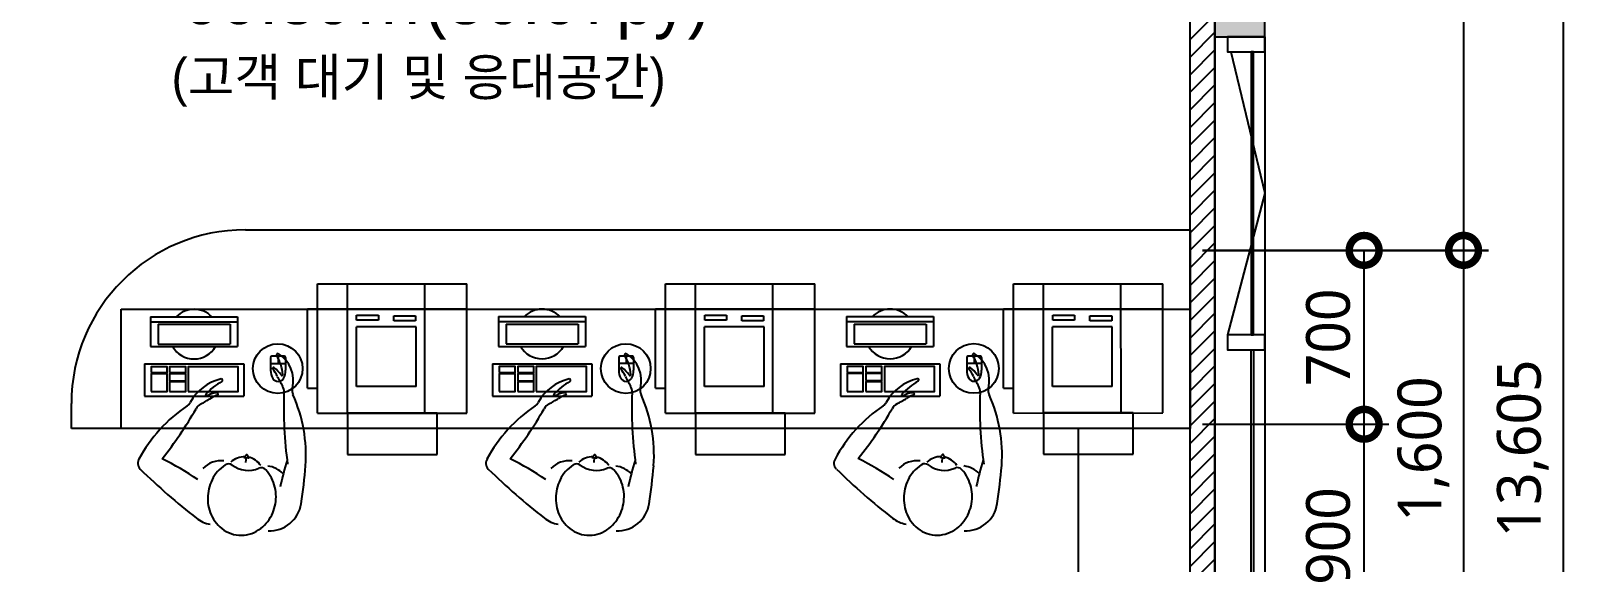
# Model space of a CAD drawing. Extents: x 11477420 to 23072185, y -28506554 to -14238804.
# Drawn here: x 11498712 to 11504974, y -14277058 to -14274916 of the extents above; entities that cross this region are included whole.
import ezdxf
from ezdxf.enums import TextEntityAlignment as Align

# ---------------------------------------------------------------- set-up
doc = ezdxf.new("R2010")
doc.units = 0
doc.header["$LTSCALE"] = 50
doc.header["$MEASUREMENT"] = 0
doc.linetypes.add('DH-HID2', pattern=[1.2, 0.8, -0.4])
doc.layers.get('0').update_dxf_attribs({"linetype": 'CONTINUOUS'})
doc.layers.get('DEFPOINTS').update_dxf_attribs({"linetype": 'CONTINUOUS'})
for name, color, linetype in [('07-DIM WAL', 5, 'CONTINUOUS'), ('1.천장.벽체선(내벽)', 3, 'CONTINUOUS'), ('2CONTINUOUS', 2, 'CONTINUOUS'), ('3 가구-붙박이', 6, 'CONTINUOUS'), ('3.기호.계단선', 30, 'CONTINUOUS'), ('8.패턴선', 8, 'CONTINUOUS'), ('BLOCK', 1, 'CONTINUOUS'), ('C-WIN', 4, 'CONTINUOUS'), ('FU-FURM', 251, 'DH-HID2')]:
    doc.layers.add(name, color=color, linetype=linetype)
doc.styles.add('DAWIN', font='NanumSquareR.ttf')
doc.styles.add('코레일둥고', font='Korail_Round_Gothic_Medium.ttf')
doc.dimstyles.new('80', dxfattribs={"dimscale": 80, "dimtxt": 2.2, "dimasz": 3, "dimexe": 1.25, "dimexo": 0.625, "dimtad": 1, "dimdec": 0, "dimzin": 0, "dimdsep": 46, "dimlunit": 6, "dimtxsty": 'DAWIN', "dimblk1": 'DOTSMALL', "dimblk2": 'DOTSMALL', "dimsah": 1, "dimcen": 0.001, "dimclrd": 1, "dimclre": 1, "dimclrt": 3, "dimadec": 0, "dimazin": 0, "dimtfac": 1, "dimtdec": 0, "dimtix": 1, "dimtmove": 2, "dimatfit": 3, "dimldrblk": 'DOTSMALL', "dimfxl": 0, "dimtolj": 1, "dimtzin": 0, "dimarcsym": 0})

# ---------------------------------------------------------------- blocks, each defined once
blk = doc.blocks.new('flooor')
at = {"layer": '8.패턴선', "ltscale": 30}
h = blk.add_hatch(color=256, dxfattribs=at)
h.dxf.hatch_style = 1
h.paths.add_polyline_path([(11507656.8, -14172891.8), (11491856.8, -14172891.8), (11491856.8, -14188496.8), (11492056.8, -14188496.8), (11492056.8, -14187881.8), (11492216.8, -14187881.8), (11492216.8, -14187096.8), (11492056.8, -14187096.8), (11492056.8, -14177741.8), (11494956.8, -14177741.8), (11494956.8, -14177541.8), (11492056.8, -14177541.8), (11492056.8, -14173091.8), (11494756.8, -14173091.8), (11494756.8, -14176541.8), (11494956.8, -14176541.8), (11494956.8, -14173091.8), (11500056.8, -14173091.8), (11500056.8, -14176141.8), (11500256.8, -14176141.8), (11500256.8, -14173091.8), (11503456.8, -14173091.8), (11503456.8, -14176141.8), (11503656.8, -14176141.8), (11503656.8, -14175391.8), (11504256.8, -14175391.8), (11504256.8, -14175302.3), (11504246.8, -14175302.3), (11504246.8, -14175262.3), (11504256.8, -14175191.8), (11503656.8, -14175191.8), (11503656.8, -14173091.8), (11505856.8, -14173091.8), (11505856.8, -14175191.8), (11505256.8, -14175191.8), (11505256.8, -14175262.3), (11505266.8, -14175262.3), (11505266.8, -14175316.8), (11505256.8, -14175316.8), (11505256.8, -14175391.8), (11506056.8, -14175391.8), (11506056.8, -14174691.8), (11509204.8, -14174691.8), (11509204.8, -14174491.8), (11506056.8, -14174491.8), (11506056.8, -14173091.8), (11507656.8, -14173091.8)])
h.paths.add_polyline_path([(11499856.8, -14177741.8), (11504356.8, -14177741.8), (11504356.8, -14177541.8), (11499106.8, -14177541.8), (11499106.8, -14177566.8), (11499106.8, -14177716.8), (11499106.8, -14177741.8), (11499106.8, -14177991.8), (11499856.8, -14177991.8)], flags=17)
h.paths.add_polyline_path([(11506056.8, -14177541.8), (11505856.8, -14177541.8), (11505356.8, -14177541.8), (11505356.8, -14177741.8), (11505356.8, -14177941.8), (11506056.8, -14177941.8)], flags=17)
h.paths.add_polyline_path([(11512534.8, -14172891.8), (11511656.8, -14172891.8), (11511656.8, -14173091.8), (11511656.8, -14173691.8), (11512334.8, -14173691.8), (11512334.8, -14174491.8), (11511854.8, -14174491.8), (11511854.8, -14174691.8), (11512334.8, -14174691.8), (11512334.8, -14174791.8), (11512534.8, -14174791.8)])
h.paths.add_polyline_path([(11512534.8, -14175641.8), (11512384.8, -14175641.8), (11512334.8, -14175641.8), (11512334.8, -14176391.8), (11512534.8, -14176391.8)])
h.paths.add_polyline_path([(11512534.8, -14176941.8), (11512384.8, -14176941.8), (11512334.8, -14176941.8), (11512334.8, -14177100.8), (11511772.8, -14177100.8), (11511772.8, -14177941.8), (11512334.8, -14177941.8), (11512334.8, -14178041.8), (11512534.8, -14178041.8)])
h.paths.add_polyline_path([(11512534.8, -14179271.8), (11512384.8, -14179271.8), (11512334.8, -14179271.8), (11512334.8, -14179836.8), (11512534.8, -14179836.8)])
h.paths.add_polyline_path([(11512256.8, -14184446.8), (11511656.8, -14184446.8), (11511656.8, -14185146.8), (11512256.8, -14185146.8)])
h.paths.add_polyline_path([(11507213.8, -14187066.8), (11506733.8, -14187066.8), (11506733.8, -14187846.8), (11507213.8, -14187846.8)], flags=17)
h.paths.add_polyline_path([(11499706.8, -14186781.8), (11499221.8, -14186781.8), (11499221.8, -14187556.8), (11499706.8, -14187556.8)], flags=17)
at = {"ltscale": 30}
blk.add_lwpolyline([(11512398.8, -14179896.8), (11512534.8, -14180466.8), (11512384.8, -14181036.8)], dxfattribs=at)
at = {"layer": '2CONTINUOUS', "ltscale": 30}
blk.add_lwpolyline([(11512534.8, -14179271.8), (11512334.8, -14179271.8), (11512334.8, -14179836.8), (11512534.8, -14179836.8)], close=True, dxfattribs=at)
at = {"layer": 'C-WIN', "ltscale": 30}
for p, q in [((11512334.8, -14185255.4), (11512334.8, -14179836.8)), ((11512534.8, -14179836.8), (11512534.8, -14185338.2))]:
    blk.add_line(p, q, dxfattribs=at)
for points in [[(11512534.8, -14179896.8), (11512534.8, -14179836.8), (11512384.8, -14179836.8), (11512384.8, -14179896.8)], [(11512479.8, -14181036.8), (11512489.8, -14181036.8), (11512489.8, -14179896.8), (11512479.8, -14179896.8)], [(11512534.8, -14181096.8), (11512534.8, -14181036.8), (11512384.8, -14181036.8), (11512384.8, -14181096.8)], [(11512479.8, -14181096.8), (11512489.8, -14181096.8), (11512489.8, -14182229.8), (11512479.8, -14182229.8)]]:
    blk.add_lwpolyline(points, close=True, dxfattribs=at)
blk = doc.blocks.new('flooor2')
at = {"layer": '1.천장.벽체선(내벽)', "ltscale": 30}
h = blk.add_hatch(dxfattribs=at)
h.set_pattern_fill('_USER', color=256, scale=50, angle=45, pattern_type=0)
h.set_pattern_definition([(45, (-6e-09, -23657), (-35.35533906, 35.35533906), [])])
h.paths.add_polyline_path([(11537774.1, -14274621.4), (11537874.1, -14274621.4), (11537874.1, -14277646.4), (11537774.1, -14277646.4)])
blk.add_lwpolyline([(11537774.1, -14274374.4), (11537874.1, -14274374.4), (11537874.1, -14277399.4), (11537774.1, -14277399.4)], close=True, dxfattribs=at)
at = {"layer": '3 가구-붙박이', "color": 8}
for p, q in [((11533974.1, -14275716.4), (11537774.1, -14275716.4)), ((11537774.1, -14275716.4), (11537774.1, -14276516.4)), ((11533474.1, -14276036.4), (11537774.1, -14276036.4)), ((11533474.1, -14276516.4), (11533474.1, -14276036.4)), ((11533274.1, -14276516.4), (11533274.1, -14276416.4)), ((11537774.1, -14276516.4), (11533274.1, -14276516.4)), ((11537774.1, -14276516.4), (11537324.1, -14276516.4)), ((11537324.1, -14276516.4), (11537324.1, -14277319.4)), ((11537774.1, -14277319.4), (11537774.1, -14276516.4))]:
    blk.add_line(p, q, dxfattribs=at)
blk.add_arc((11533974.1, -14276416.4), 700, 90, 180, dxfattribs=at)
at = {"layer": 'BLOCK', "color": 8}
for p, q in [((11533834.6, -14276378.4), (11533833.9, -14276378.7)), ((11533835.4, -14276378), (11533834.6, -14276378.4)), ((11533836.2, -14276377.6), (11533835.4, -14276378)), ((11533837, -14276377.3), (11533836.2, -14276377.6)), ((11533837.7, -14276377), (11533837, -14276377.3)), ((11533838.3, -14276376.7), (11533837.7, -14276377)), ((11533838.9, -14276376.4), (11533838.3, -14276376.7)), ((11533839.5, -14276376.2), (11533838.9, -14276376.4)), ((11533840.1, -14276376), (11533839.5, -14276376.2)), ((11533840.7, -14276375.8), (11533840.1, -14276376)), ((11533841.2, -14276375.6), (11533840.7, -14276375.8)), ((11533841.8, -14276375.4), (11533841.2, -14276375.6)), ((11533842.3, -14276375.2), (11533841.8, -14276375.4)), ((11533842.9, -14276375.1), (11533842.3, -14276375.2)), ((11533843.4, -14276374.9), (11533842.9, -14276375.1)), ((11533844, -14276374.7), (11533843.4, -14276374.9)), ((11533844.6, -14276374.6), (11533844, -14276374.7)), ((11533845.2, -14276374.4), (11533844.6, -14276374.6)), ((11533845.8, -14276374.3), (11533845.2, -14276374.4)), ((11533846.5, -14276374.1), (11533845.8, -14276374.3)), ((11533847.1, -14276374), (11533846.5, -14276374.1)), ((11533847.9, -14276373.8), (11533847.1, -14276374)), ((11533848.7, -14276373.7), (11533847.9, -14276373.8)), ((11533849.6, -14276373.5), (11533848.7, -14276373.7)), ((11533850.5, -14276373.4), (11533849.6, -14276373.5)), ((11533851.5, -14276373.2), (11533850.5, -14276373.4)), ((11533852.7, -14276373.1), (11533851.5, -14276373.2)), ((11533854, -14276373), (11533852.7, -14276373.1)), ((11533855.4, -14276373), (11533854, -14276373)), ((11533856.9, -14276373), (11533855.4, -14276373)), ((11533858.6, -14276373.2), (11533856.9, -14276373)), ((11533860.4, -14276373.5), (11533858.6, -14276373.2)), ((11533862, -14276374.1), (11533860.4, -14276373.5)), ((11533863.5, -14276374.9), (11533862, -14276374.1)), ((11533864.5, -14276376.1), (11533863.5, -14276374.9)), ((11533863.9, -14276380.8), (11533864.1, -14276380.5)), ((11533864.1, -14276380.5), (11533864.8, -14276379)), ((11533865, -14276377.5), (11533864.5, -14276376.1)), ((11533864.8, -14276379), (11533865, -14276377.5)), ((11535234.6, -14276378.4), (11535233.9, -14276378.7)), ((11535235.4, -14276378), (11535234.6, -14276378.4)), ((11535236.2, -14276377.6), (11535235.4, -14276378)), ((11535237, -14276377.3), (11535236.2, -14276377.6)), ((11535237.7, -14276377), (11535237, -14276377.3)), ((11535238.3, -14276376.7), (11535237.7, -14276377)), ((11535238.9, -14276376.4), (11535238.3, -14276376.7)), ((11535239.5, -14276376.2), (11535238.9, -14276376.4)), ((11535240.1, -14276376), (11535239.5, -14276376.2)), ((11535240.7, -14276375.8), (11535240.1, -14276376)), ((11535241.2, -14276375.6), (11535240.7, -14276375.8)), ((11535241.8, -14276375.4), (11535241.2, -14276375.6)), ((11535242.3, -14276375.2), (11535241.8, -14276375.4)), ((11535242.9, -14276375.1), (11535242.3, -14276375.2)), ((11535243.4, -14276374.9), (11535242.9, -14276375.1)), ((11535244, -14276374.7), (11535243.4, -14276374.9)), ((11535244.6, -14276374.6), (11535244, -14276374.7)), ((11535245.2, -14276374.4), (11535244.6, -14276374.6)), ((11535245.8, -14276374.3), (11535245.2, -14276374.4)), ((11535246.5, -14276374.1), (11535245.8, -14276374.3)), ((11535247.1, -14276374), (11535246.5, -14276374.1)), ((11535247.9, -14276373.8), (11535247.1, -14276374)), ((11535248.7, -14276373.7), (11535247.9, -14276373.8)), ((11535249.6, -14276373.5), (11535248.7, -14276373.7)), ((11535250.5, -14276373.4), (11535249.6, -14276373.5)), ((11535251.5, -14276373.2), (11535250.5, -14276373.4)), ((11535252.7, -14276373.1), (11535251.5, -14276373.2)), ((11535254, -14276373), (11535252.7, -14276373.1)), ((11535255.4, -14276373), (11535254, -14276373)), ((11535256.9, -14276373), (11535255.4, -14276373)), ((11535258.6, -14276373.2), (11535256.9, -14276373)), ((11535260.4, -14276373.5), (11535258.6, -14276373.2)), ((11535262, -14276374.1), (11535260.4, -14276373.5)), ((11535263.5, -14276374.9), (11535262, -14276374.1)), ((11535264.5, -14276376.1), (11535263.5, -14276374.9)), ((11535263.9, -14276380.8), (11535264.1, -14276380.5)), ((11535264.1, -14276380.5), (11535264.8, -14276379)), ((11535265, -14276377.5), (11535264.5, -14276376.1)), ((11535264.8, -14276379), (11535265, -14276377.5)), ((11536634.6, -14276378.1), (11536633.9, -14276378.4)), ((11536635.4, -14276377.6), (11536634.6, -14276378.1)), ((11536636.2, -14276377.3), (11536635.4, -14276377.6)), ((11536637, -14276376.9), (11536636.2, -14276377.3)), ((11536637.7, -14276376.6), (11536637, -14276376.9)), ((11536638.3, -14276376.3), (11536637.7, -14276376.6)), ((11536638.9, -14276376.1), (11536638.3, -14276376.3)), ((11536639.5, -14276375.9), (11536638.9, -14276376.1)), ((11536640.1, -14276375.7), (11536639.5, -14276375.9)), ((11536640.7, -14276375.5), (11536640.1, -14276375.7)), ((11536641.2, -14276375.3), (11536640.7, -14276375.5)), ((11536641.8, -14276375.1), (11536641.2, -14276375.3)), ((11536642.3, -14276374.9), (11536641.8, -14276375.1)), ((11536642.9, -14276374.7), (11536642.3, -14276374.9)), ((11536643.4, -14276374.6), (11536642.9, -14276374.7)), ((11536644, -14276374.4), (11536643.4, -14276374.6)), ((11536644.6, -14276374.2), (11536644, -14276374.4)), ((11536645.2, -14276374.1), (11536644.6, -14276374.2)), ((11536645.8, -14276373.9), (11536645.2, -14276374.1)), ((11536646.5, -14276373.8), (11536645.8, -14276373.9)), ((11536647.1, -14276373.6), (11536646.5, -14276373.8)), ((11536647.9, -14276373.5), (11536647.1, -14276373.6)), ((11536648.7, -14276373.3), (11536647.9, -14276373.5)), ((11536649.6, -14276373.2), (11536648.7, -14276373.3)), ((11536650.5, -14276373), (11536649.6, -14276373.2)), ((11536651.5, -14276372.9), (11536650.5, -14276373)), ((11536652.7, -14276372.8), (11536651.5, -14276372.9)), ((11536654, -14276372.7), (11536652.7, -14276372.8)), ((11536655.4, -14276372.7), (11536654, -14276372.7)), ((11536656.9, -14276372.7), (11536655.4, -14276372.7)), ((11536658.6, -14276372.9), (11536656.9, -14276372.7)), ((11536660.4, -14276373.2), (11536658.6, -14276372.9)), ((11536662, -14276373.7), (11536660.4, -14276373.2)), ((11536663.5, -14276374.6), (11536662, -14276373.7)), ((11536664.5, -14276375.7), (11536663.5, -14276374.6)), ((11536663.9, -14276380.4), (11536664.1, -14276380.2)), ((11536664.1, -14276380.2), (11536664.8, -14276378.7)), ((11536665, -14276377.1), (11536664.5, -14276375.7)), ((11536664.8, -14276378.7), (11536665, -14276377.1)), ((11533970.1, -14276636.6), (11533970, -14276636.8)), ((11533970.3, -14276635.6), (11533970.1, -14276636.6)), ((11533970.6, -14276634.6), (11533970.3, -14276635.6)), ((11533970.9, -14276633.5), (11533970.6, -14276634.6)), ((11533971.3, -14276632.2), (11533970.9, -14276633.5)), ((11533971.8, -14276630.9), (11533971.3, -14276632.2)), ((11533972.5, -14276629.4), (11533971.8, -14276630.9)), ((11533973.2, -14276627.7), (11533972.5, -14276629.4)), ((11533974.2, -14276626.1), (11533973.2, -14276627.7)), ((11533975.4, -14276624.4), (11533974.2, -14276626.1)), ((11533976.8, -14276623), (11533975.4, -14276624.4)), ((11533976.3, -14276653.5), (11533978.7, -14276632.5)), ((11533978.3, -14276622.1), (11533976.8, -14276623)), ((11533980, -14276621.9), (11533978.3, -14276622.1)), ((11533981.5, -14276622.5), (11533980, -14276621.9)), ((11533982.8, -14276623.8), (11533981.5, -14276622.5)), ((11533983.8, -14276625.4), (11533982.8, -14276623.8)), ((11533984.6, -14276627.3), (11533983.8, -14276625.4)), ((11533985.1, -14276629.1), (11533984.6, -14276627.3)), ((11533985.5, -14276630.9), (11533985.1, -14276629.1)), ((11533985.8, -14276632.5), (11533985.5, -14276630.9)), ((11533986, -14276633.9), (11533985.8, -14276632.5)), ((11533986.1, -14276635.3), (11533986, -14276633.9)), ((11533986.1, -14276636.4), (11533986.1, -14276635.3)), ((11533986.2, -14276637.5), (11533986.1, -14276636.4)), ((11533986.2, -14276638.5), (11533986.2, -14276637.5)), ((11533986.2, -14276638.7), (11533986.2, -14276638.5)), ((11535370.1, -14276636.6), (11535370, -14276636.8)), ((11535370.3, -14276635.6), (11535370.1, -14276636.6)), ((11535370.6, -14276634.6), (11535370.3, -14276635.6)), ((11535370.9, -14276633.5), (11535370.6, -14276634.6)), ((11535371.3, -14276632.2), (11535370.9, -14276633.5)), ((11535371.8, -14276630.9), (11535371.3, -14276632.2)), ((11535372.5, -14276629.4), (11535371.8, -14276630.9)), ((11535373.2, -14276627.7), (11535372.5, -14276629.4)), ((11535374.2, -14276626.1), (11535373.2, -14276627.7)), ((11535375.4, -14276624.4), (11535374.2, -14276626.1)), ((11535376.8, -14276623), (11535375.4, -14276624.4)), ((11535376.3, -14276653.5), (11535378.7, -14276632.5)), ((11535378.3, -14276622.1), (11535376.8, -14276623)), ((11535380, -14276621.9), (11535378.3, -14276622.1)), ((11535381.5, -14276622.5), (11535380, -14276621.9)), ((11535382.8, -14276623.8), (11535381.5, -14276622.5)), ((11535383.8, -14276625.4), (11535382.8, -14276623.8)), ((11535384.6, -14276627.3), (11535383.8, -14276625.4)), ((11535385.1, -14276629.1), (11535384.6, -14276627.3)), ((11535385.5, -14276630.9), (11535385.1, -14276629.1)), ((11535385.8, -14276632.5), (11535385.5, -14276630.9)), ((11535386, -14276633.9), (11535385.8, -14276632.5)), ((11535386.1, -14276635.3), (11535386, -14276633.9)), ((11535386.1, -14276636.4), (11535386.1, -14276635.3)), ((11535386.2, -14276637.5), (11535386.1, -14276636.4)), ((11535386.2, -14276638.5), (11535386.2, -14276637.5)), ((11535386.2, -14276638.7), (11535386.2, -14276638.5)), ((11536770.1, -14276636.2), (11536770, -14276636.5)), ((11536770.3, -14276635.3), (11536770.1, -14276636.2)), ((11536770.6, -14276634.3), (11536770.3, -14276635.3)), ((11536770.9, -14276633.1), (11536770.6, -14276634.3)), ((11536771.3, -14276631.9), (11536770.9, -14276633.1)), ((11536771.8, -14276630.5), (11536771.3, -14276631.9)), ((11536772.5, -14276629), (11536771.8, -14276630.5)), ((11536773.2, -14276627.4), (11536772.5, -14276629)), ((11536774.2, -14276625.7), (11536773.2, -14276627.4)), ((11536775.4, -14276624.1), (11536774.2, -14276625.7)), ((11536776.8, -14276622.7), (11536775.4, -14276624.1)), ((11536776.3, -14276653.2), (11536778.7, -14276632.1)), ((11536778.3, -14276621.8), (11536776.8, -14276622.7)), ((11536780, -14276621.6), (11536778.3, -14276621.8)), ((11536781.5, -14276622.2), (11536780, -14276621.6)), ((11536782.8, -14276623.4), (11536781.5, -14276622.2)), ((11536783.8, -14276625.1), (11536782.8, -14276623.4)), ((11536784.6, -14276626.9), (11536783.8, -14276625.1)), ((11536785.1, -14276628.8), (11536784.6, -14276626.9)), ((11536785.5, -14276630.5), (11536785.1, -14276628.8)), ((11536785.8, -14276632.2), (11536785.5, -14276630.5)), ((11536786, -14276633.6), (11536785.8, -14276632.2)), ((11536786.1, -14276634.9), (11536786, -14276633.6)), ((11536786.1, -14276636.1), (11536786.1, -14276634.9)), ((11536786.2, -14276637.2), (11536786.1, -14276636.1)), ((11536786.2, -14276638.1), (11536786.2, -14276637.2)), ((11536786.2, -14276638.4), (11536786.2, -14276638.1)), ((11533849.7, -14276706.1), (11533844.5, -14276714.5)), ((11533855.4, -14276698), (11533849.7, -14276706.1)), ((11533861.7, -14276690.3), (11533855.4, -14276698)), ((11533868.6, -14276682.9), (11533861.7, -14276690.3)), ((11533875.9, -14276675.9), (11533868.6, -14276682.9)), ((11533883.9, -14276669.5), (11533875.9, -14276675.9)), ((11533892.3, -14276663.5), (11533883.9, -14276669.5)), ((11533893.7, -14276662.6), (11533892.3, -14276663.5)), ((11534055.7, -14276682.7), (11534054.5, -14276681.5)), ((11534062.5, -14276690.4), (11534055.7, -14276682.7)), ((11534068.7, -14276698.5), (11534062.5, -14276690.4)), ((11534074.2, -14276707), (11534068.7, -14276698.5)), ((11534079.2, -14276715.8), (11534074.2, -14276707)), ((11535249.7, -14276706.1), (11535244.5, -14276714.5)), ((11535255.4, -14276698), (11535249.7, -14276706.1)), ((11535261.7, -14276690.3), (11535255.4, -14276698)), ((11535268.6, -14276682.9), (11535261.7, -14276690.3)), ((11535275.9, -14276675.9), (11535268.6, -14276682.9)), ((11535283.9, -14276669.5), (11535275.9, -14276675.9)), ((11535292.3, -14276663.5), (11535283.9, -14276669.5)), ((11535293.7, -14276662.6), (11535292.3, -14276663.5)), ((11535455.7, -14276682.7), (11535454.5, -14276681.5)), ((11535462.5, -14276690.4), (11535455.7, -14276682.7)), ((11535468.7, -14276698.5), (11535462.5, -14276690.4)), ((11535474.2, -14276707), (11535468.7, -14276698.5)), ((11535479.2, -14276715.8), (11535474.2, -14276707)), ((11536644.5, -14276714.2), (11536639.9, -14276722.8)), ((11536649.7, -14276705.8), (11536644.5, -14276714.2)), ((11536655.4, -14276697.7), (11536649.7, -14276705.8)), ((11536661.7, -14276689.9), (11536655.4, -14276697.7)), ((11536668.6, -14276682.6), (11536661.7, -14276689.9)), ((11536675.9, -14276675.6), (11536668.6, -14276682.6)), ((11536683.9, -14276669.1), (11536675.9, -14276675.6)), ((11536692.3, -14276663.2), (11536683.9, -14276669.1)), ((11536693.7, -14276662.3), (11536692.3, -14276663.2)), ((11536855.7, -14276682.4), (11536854.5, -14276681.1)), ((11536862.5, -14276690.1), (11536855.7, -14276682.4)), ((11536868.7, -14276698.2), (11536862.5, -14276690.1)), ((11536874.2, -14276706.7), (11536868.7, -14276698.2)), ((11536879.2, -14276715.4), (11536874.2, -14276706.7)), ((11533824.9, -14276768.8), (11533823.5, -14276778.3)), ((11533826.8, -14276759.4), (11533824.9, -14276768.8)), ((11533829.3, -14276750.1), (11533826.8, -14276759.4)), ((11533832.3, -14276741), (11533829.3, -14276750.1)), ((11533835.8, -14276732), (11533832.3, -14276741)), ((11533839.9, -14276723.1), (11533835.8, -14276732)), ((11533844.5, -14276714.5), (11533839.9, -14276723.1)), ((11534083.5, -14276724.8), (11534079.2, -14276715.8)), ((11534087.2, -14276734), (11534083.5, -14276724.8)), ((11534090.3, -14276743.3), (11534087.2, -14276734)), ((11534092.8, -14276752.8), (11534090.3, -14276743.3)), ((11534094.7, -14276762.3), (11534092.8, -14276752.8)), ((11534096.1, -14276771.9), (11534094.7, -14276762.3)), ((11534096.9, -14276781.5), (11534096.1, -14276771.9)), ((11535224.9, -14276768.8), (11535223.5, -14276778.3)), ((11535226.8, -14276759.4), (11535224.9, -14276768.8)), ((11535229.3, -14276750.1), (11535226.8, -14276759.4)), ((11535232.3, -14276741), (11535229.3, -14276750.1)), ((11535235.8, -14276732), (11535232.3, -14276741)), ((11535239.9, -14276723.1), (11535235.8, -14276732)), ((11535244.5, -14276714.5), (11535239.9, -14276723.1)), ((11535483.5, -14276724.8), (11535479.2, -14276715.8)), ((11535487.2, -14276734), (11535483.5, -14276724.8)), ((11535490.3, -14276743.3), (11535487.2, -14276734)), ((11535492.8, -14276752.8), (11535490.3, -14276743.3)), ((11535494.7, -14276762.3), (11535492.8, -14276752.8)), ((11535496.1, -14276771.9), (11535494.7, -14276762.3)), ((11535496.9, -14276781.5), (11535496.1, -14276771.9)), ((11536624.9, -14276768.5), (11536623.5, -14276777.9)), ((11536626.8, -14276759.1), (11536624.9, -14276768.5)), ((11536629.3, -14276749.8), (11536626.8, -14276759.1)), ((11536632.3, -14276740.6), (11536629.3, -14276749.8)), ((11536635.8, -14276731.6), (11536632.3, -14276740.6)), ((11536639.9, -14276722.8), (11536635.8, -14276731.6)), ((11536883.5, -14276724.4), (11536879.2, -14276715.4)), ((11536887.2, -14276733.6), (11536883.5, -14276724.4)), ((11536890.3, -14276743), (11536887.2, -14276733.6)), ((11536892.8, -14276752.4), (11536890.3, -14276743)), ((11536894.7, -14276762), (11536892.8, -14276752.4)), ((11536896.1, -14276771.5), (11536894.7, -14276762)), ((11536896.9, -14276781.2), (11536896.1, -14276771.5)), ((11533822.7, -14276787.8), (11533822.4, -14276797.4)), ((11533822.4, -14276797.4), (11533822.6, -14276807)), ((11533822.6, -14276807), (11533823.4, -14276816.6)), ((11533823.5, -14276778.3), (11533822.7, -14276787.8)), ((11533823.4, -14276816.6), (11533824.8, -14276826.2)), ((11533824.8, -14276826.2), (11533826.7, -14276835.7)), ((11533826.7, -14276835.7), (11533829.2, -14276845.2)), ((11534087.2, -14276847.5), (11534090.2, -14276838.4)), ((11534090.2, -14276838.4), (11534092.7, -14276829.1)), ((11534092.7, -14276829.1), (11534094.6, -14276819.7)), ((11534094.6, -14276819.7), (11534096, -14276810.2)), ((11534096, -14276810.2), (11534096.8, -14276800.7)), ((11534096.8, -14276800.7), (11534097.1, -14276791.1)), ((11534097.1, -14276791.1), (11534096.9, -14276781.5)), ((11535222.7, -14276787.8), (11535222.4, -14276797.4)), ((11535222.4, -14276797.4), (11535222.6, -14276807)), ((11535222.6, -14276807), (11535223.4, -14276816.6)), ((11535223.5, -14276778.3), (11535222.7, -14276787.8)), ((11535223.4, -14276816.6), (11535224.8, -14276826.2)), ((11535224.8, -14276826.2), (11535226.7, -14276835.7)), ((11535226.7, -14276835.7), (11535229.2, -14276845.2)), ((11535487.2, -14276847.5), (11535490.2, -14276838.4)), ((11535490.2, -14276838.4), (11535492.7, -14276829.1)), ((11535492.7, -14276829.1), (11535494.6, -14276819.7)), ((11535494.6, -14276819.7), (11535496, -14276810.2)), ((11535496, -14276810.2), (11535496.8, -14276800.7)), ((11535496.8, -14276800.7), (11535497.1, -14276791.1)), ((11535497.1, -14276791.1), (11535496.9, -14276781.5)), ((11536622.7, -14276787.5), (11536622.4, -14276797.1)), ((11536622.4, -14276797.1), (11536622.6, -14276806.7)), ((11536622.6, -14276806.7), (11536623.4, -14276816.3)), ((11536623.5, -14276777.9), (11536622.7, -14276787.5)), ((11536623.4, -14276816.3), (11536624.8, -14276825.9)), ((11536624.8, -14276825.9), (11536626.7, -14276835.4)), ((11536626.7, -14276835.4), (11536629.2, -14276844.8)), ((11536887.2, -14276847.2), (11536890.2, -14276838)), ((11536890.2, -14276838), (11536892.7, -14276828.7)), ((11536892.7, -14276828.7), (11536894.6, -14276819.4)), ((11536894.6, -14276819.4), (11536896, -14276809.9)), ((11536896, -14276809.9), (11536896.8, -14276800.3)), ((11536896.8, -14276800.3), (11536897.1, -14276790.8)), ((11536897.1, -14276790.8), (11536896.9, -14276781.2)), ((11533829.2, -14276845.2), (11533832.3, -14276854.5)), ((11533832.3, -14276854.5), (11533836, -14276863.7)), ((11533836, -14276863.7), (11533840.4, -14276872.7)), ((11533840.4, -14276872.7), (11533845.3, -14276881.5)), ((11533845.3, -14276881.5), (11533850.9, -14276890)), ((11533850.9, -14276890), (11533857.1, -14276898.1)), ((11533857.1, -14276898.1), (11533863.9, -14276905.8)), ((11534050.9, -14276905.6), (11534057.8, -14276898.2)), ((11534057.8, -14276898.2), (11534064.1, -14276890.5)), ((11534064.1, -14276890.5), (11534069.8, -14276882.4)), ((11534069.8, -14276882.4), (11534075, -14276874)), ((11534075, -14276874), (11534079.6, -14276865.4)), ((11534079.6, -14276865.4), (11534083.7, -14276856.5)), ((11534083.7, -14276856.5), (11534087.2, -14276847.5)), ((11535229.2, -14276845.2), (11535232.3, -14276854.5)), ((11535232.3, -14276854.5), (11535236, -14276863.7)), ((11535236, -14276863.7), (11535240.4, -14276872.7)), ((11535240.4, -14276872.7), (11535245.3, -14276881.5)), ((11535245.3, -14276881.5), (11535250.9, -14276890)), ((11535250.9, -14276890), (11535257.1, -14276898.1)), ((11535257.1, -14276898.1), (11535263.9, -14276905.8)), ((11535450.9, -14276905.6), (11535457.8, -14276898.2)), ((11535457.8, -14276898.2), (11535464.1, -14276890.5)), ((11535464.1, -14276890.5), (11535469.8, -14276882.4)), ((11535469.8, -14276882.4), (11535475, -14276874)), ((11535475, -14276874), (11535479.6, -14276865.4)), ((11535479.6, -14276865.4), (11535483.7, -14276856.5)), ((11535483.7, -14276856.5), (11535487.2, -14276847.5)), ((11536629.2, -14276844.8), (11536632.3, -14276854.2)), ((11536632.3, -14276854.2), (11536636, -14276863.4)), ((11536636, -14276863.4), (11536640.3, -14276872.4)), ((11536640.3, -14276872.4), (11536645.3, -14276881.2)), ((11536645.3, -14276881.2), (11536650.9, -14276889.6)), ((11536650.9, -14276889.6), (11536657.1, -14276897.7)), ((11536657.1, -14276897.7), (11536663.9, -14276905.5)), ((11536850.9, -14276905.3), (11536857.8, -14276897.9)), ((11536857.8, -14276897.9), (11536864.1, -14276890.1)), ((11536864.1, -14276890.1), (11536869.8, -14276882)), ((11536869.8, -14276882), (11536875, -14276873.7)), ((11536875, -14276873.7), (11536879.6, -14276865)), ((11536879.6, -14276865), (11536883.7, -14276856.2)), ((11536883.7, -14276856.2), (11536887.2, -14276847.2)), ((11533863.9, -14276905.8), (11533871.3, -14276913)), ((11533871.3, -14276913), (11533879.2, -14276919.7)), ((11533879.2, -14276919.7), (11533887.8, -14276925.8)), ((11533887.8, -14276925.8), (11533896.8, -14276931.2)), ((11533896.8, -14276931.2), (11533906.3, -14276935.9)), ((11533906.3, -14276935.9), (11533916.2, -14276939.7)), ((11533916.2, -14276939.7), (11533926.3, -14276942.7)), ((11533926.3, -14276942.7), (11533936.7, -14276944.9)), ((11533936.7, -14276944.9), (11533947.3, -14276946.1)), ((11533947.3, -14276946.1), (11533957.9, -14276946.4)), ((11533957.9, -14276946.4), (11533968.5, -14276945.9)), ((11533968.5, -14276945.9), (11533979, -14276944.4)), ((11533979, -14276944.4), (11533989.3, -14276942)), ((11533989.3, -14276942), (11533999.4, -14276938.9)), ((11533999.4, -14276938.9), (11534009.1, -14276934.9)), ((11534009.1, -14276934.9), (11534018.4, -14276930.3)), ((11534018.4, -14276930.3), (11534027.3, -14276925)), ((11534027.3, -14276925), (11534035.7, -14276919)), ((11534035.7, -14276919), (11534043.6, -14276912.6)), ((11534043.6, -14276912.6), (11534050.9, -14276905.6)), ((11535263.9, -14276905.8), (11535271.3, -14276913)), ((11535271.3, -14276913), (11535279.2, -14276919.7)), ((11535279.2, -14276919.7), (11535287.8, -14276925.8)), ((11535287.8, -14276925.8), (11535296.8, -14276931.2)), ((11535296.8, -14276931.2), (11535306.3, -14276935.9)), ((11535306.3, -14276935.9), (11535316.2, -14276939.7)), ((11535316.2, -14276939.7), (11535326.3, -14276942.7)), ((11535326.3, -14276942.7), (11535336.7, -14276944.9)), ((11535336.7, -14276944.9), (11535347.3, -14276946.1)), ((11535347.3, -14276946.1), (11535357.9, -14276946.4)), ((11535357.9, -14276946.4), (11535368.5, -14276945.9)), ((11535368.5, -14276945.9), (11535379, -14276944.4)), ((11535379, -14276944.4), (11535389.3, -14276942)), ((11535389.3, -14276942), (11535399.4, -14276938.9)), ((11535399.4, -14276938.9), (11535409.1, -14276934.9)), ((11535409.1, -14276934.9), (11535418.4, -14276930.3)), ((11535418.4, -14276930.3), (11535427.3, -14276925)), ((11535427.3, -14276925), (11535435.7, -14276919)), ((11535435.7, -14276919), (11535443.6, -14276912.6)), ((11535443.6, -14276912.6), (11535450.9, -14276905.6)), ((11536663.9, -14276905.5), (11536671.3, -14276912.7)), ((11536671.3, -14276912.7), (11536679.2, -14276919.4)), ((11536679.2, -14276919.4), (11536687.8, -14276925.5)), ((11536687.8, -14276925.5), (11536696.8, -14276930.9)), ((11536696.8, -14276930.9), (11536706.3, -14276935.5)), ((11536706.3, -14276935.5), (11536716.2, -14276939.4)), ((11536716.2, -14276939.4), (11536726.3, -14276942.4)), ((11536726.3, -14276942.4), (11536736.7, -14276944.5)), ((11536736.7, -14276944.5), (11536747.3, -14276945.8)), ((11536747.3, -14276945.8), (11536757.9, -14276946.1)), ((11536757.9, -14276946.1), (11536768.5, -14276945.5)), ((11536768.5, -14276945.5), (11536779, -14276944)), ((11536779, -14276944), (11536789.3, -14276941.7)), ((11536789.3, -14276941.7), (11536799.4, -14276938.5)), ((11536799.4, -14276938.5), (11536809.1, -14276934.6)), ((11536809.1, -14276934.6), (11536818.4, -14276929.9)), ((11536818.4, -14276929.9), (11536827.3, -14276924.6)), ((11536827.3, -14276924.6), (11536835.7, -14276918.7)), ((11536835.7, -14276918.7), (11536843.6, -14276912.2)), ((11536843.6, -14276912.2), (11536850.9, -14276905.3))]:
    blk.add_line(p, q, dxfattribs=at)
for centre, radius, start, end in [((11534086.8, -14276274.8), 3.9, 47.52728, 227.52848), ((11534033.7, -14276352.9), 98.3, 31.84488, 55.42428), ((11534104.6, -14276220.5), 5.67, 82.09238, 210.11348), ((11533956.1, -14276312), 168.7, 4.58018, 31.69208), ((11534039, -14276324.1), 127.7, 346.18928, 58.73448), ((11535486.8, -14276274.8), 3.9, 47.52728, 227.52848), ((11535433.7, -14276352.9), 98.3, 31.84488, 55.42428), ((11535504.6, -14276220.5), 5.67, 82.09238, 210.11348), ((11535356.1, -14276312), 168.7, 4.58018, 31.69208), ((11535439, -14276324.1), 127.7, 346.18928, 58.73448), ((11536886.8, -14276274.4), 3.9, 47.52728, 227.52848), ((11536833.7, -14276352.5), 98.3, 31.84488, 55.42428), ((11536904.6, -14276220.2), 5.67, 82.09238, 210.11348), ((11536756.1, -14276311.7), 168.7, 4.58018, 31.69208), ((11536839, -14276323.8), 127.7, 346.18928, 58.73448), ((11533920.1, -14276503.5), 191.6, 103.22783, 151.36534), ((11534004.5, -14276546.8), 253.1, 119.57537, 138.6129), ((11533877.4, -14276322), 5.11, 294.32708, 103.22828), ((11533978.6, -14276364.1), 136.5, 24.97528, 39.28918), ((11534497.6, -14276122.4), 436, 204.97468, 210.77648), ((11534120.5, -14276299), 3.84, 211.84478, 3.31598), ((11535320.1, -14276503.5), 191.6, 103.22783, 151.36534), ((11535404.5, -14276546.8), 253.1, 119.57537, 138.6129), ((11535277.4, -14276322), 5.11, 294.32708, 103.22828), ((11535378.6, -14276364.1), 136.5, 24.97528, 39.28918), ((11535897.6, -14276122.4), 436, 204.97468, 210.77648), ((11535520.5, -14276299), 3.84, 211.84478, 3.31598), ((11536720.1, -14276503.2), 191.6, 103.22783, 151.36534), ((11536804.5, -14276546.4), 253.1, 119.57537, 138.6129), ((11536677.4, -14276321.6), 5.11, 294.32708, 103.22828), ((11536778.6, -14276363.8), 136.5, 24.97528, 39.28918), ((11537297.6, -14276122), 436, 204.97468, 210.77648), ((11536920.5, -14276298.6), 3.84, 211.84478, 3.31598), ((11533596.1, -14276029.8), 436, 297.16608, 302.96788), ((11533817.5, -14276382), 3.84, 138.61395, 298.95518), ((11533866.9, -14276471.3), 98.3, 109.62355, 118.95513), ((11533907.7, -14276510.1), 136.5, 108.65324, 122.9671), ((11534090, -14276367.2), 39.4, 352.63318, 33.43578), ((11535743.8, -14276434.6), 1615.8, 177.78963, 188.01978), ((11534201.4, -14276364), 39.4, 166.18921, 204.06958), ((11533616.4, -14276625.3), 601.2, 356.08258, 24.06938), ((11534996.1, -14276029.8), 436, 297.16608, 302.96788), ((11535217.5, -14276382), 3.84, 138.61395, 298.95518), ((11535266.9, -14276471.3), 98.3, 109.62355, 118.95513), ((11535307.7, -14276510.1), 136.5, 108.65324, 122.9671), ((11535490, -14276367.2), 39.4, 352.63318, 33.43578), ((11537143.8, -14276434.6), 1615.8, 177.78963, 188.01978), ((11535601.4, -14276364), 39.4, 166.18921, 204.06958), ((11535016.4, -14276625.3), 601.2, 356.08258, 24.06938), ((11536396.1, -14276029.5), 436, 297.16608, 302.96788), ((11536617.5, -14276381.6), 3.84, 138.61395, 298.95518), ((11536666.9, -14276471), 98.3, 109.62355, 118.95513), ((11536707.7, -14276509.8), 136.5, 108.65324, 122.9671), ((11536890, -14276366.9), 39.4, 352.63318, 33.43578), ((11538543.8, -14276434.2), 1615.8, 177.78963, 188.01978), ((11537001.4, -14276363.7), 39.4, 166.18921, 204.06958), ((11536416.4, -14276624.9), 601.2, 356.08258, 24.06938), ((11534075.9, -14276923.7), 601.2, 124.03691, 151.85959), ((11532374.2, -14275632.9), 1615.8, 321.53038, 330.15298), ((11533717.4, -14276392.8), 39.4, 304.03758, 331.36588), ((11533811.5, -14276453.6), 39.4, 114.50579, 155.30855), ((11535475.9, -14276923.7), 601.2, 124.03691, 151.85959), ((11533774.2, -14275632.9), 1615.8, 321.53038, 330.15298), ((11535117.4, -14276392.8), 39.4, 304.03758, 331.36588), ((11535211.5, -14276453.6), 39.4, 114.50579, 155.30855), ((11536875.9, -14276923.4), 601.2, 124.03691, 151.85959), ((11535174.2, -14275632.6), 1615.8, 321.53038, 330.15298), ((11536517.4, -14276392.5), 39.4, 304.03758, 331.36588), ((11536611.5, -14276453.2), 39.4, 114.50579, 155.30855), ((11533574.2, -14276656.7), 32.8, 144.83322, 224.36278), ((11533054.4, -14277798.8), 1299.7, 55.92618, 63.25368), ((11533875.8, -14276748.9), 102.4, 83.31468, 135.50215), ((11533972.2, -14276715.7), 85.7, 89.98952, 131.7515), ((11533965.8, -14276715), 85.7, 34.87788, 76.63988), ((11535384.4, -14277025.2), 1299.7, 162.97812, 167.81871), ((11534974.2, -14276656.7), 32.8, 144.83322, 224.36278), ((11534454.4, -14277798.8), 1299.7, 55.92618, 63.25368), ((11535275.8, -14276748.9), 102.4, 83.31468, 135.50215), ((11535372.2, -14276715.7), 85.7, 89.98952, 131.7515), ((11535365.8, -14276715), 85.7, 34.87788, 76.63988), ((11536784.4, -14277025.2), 1299.7, 162.97812, 167.81871), ((11536374.2, -14276656.3), 32.8, 144.83322, 224.36278), ((11535854.4, -14277798.4), 1299.7, 55.92618, 63.25368), ((11536675.8, -14276748.6), 102.4, 83.31468, 135.50215), ((11536772.2, -14276715.4), 85.7, 89.98952, 131.7515), ((11536765.8, -14276714.6), 85.7, 34.87788, 76.63988), ((11538184.4, -14277024.8), 1299.7, 162.97812, 167.81871), ((11535381, -14274815.6), 2612.4, 225.53668, 232.11768), ((11533906.3, -14276681.9), 23, 52.97748, 123.10188), ((11533985.2, -14276577.3), 108, 232.97798, 293.65138), ((11534037.7, -14276697.3), 23, 43.52748, 113.65188), ((11534051.9, -14276769.6), 102.4, 43.44828, 83.31468), ((11531614.1, -14276435.5), 2612.4, 351.55178, 354.93008), ((11536781, -14274815.6), 2612.4, 225.53668, 232.11768), ((11535306.3, -14276681.9), 23, 52.97748, 123.10188), ((11535385.2, -14276577.3), 108, 232.97798, 293.65138), ((11535437.7, -14276697.3), 23, 43.52748, 113.65188), ((11535451.9, -14276769.6), 102.4, 43.44828, 83.31468), ((11533014.1, -14276435.5), 2612.4, 351.55178, 354.93008), ((11538181, -14274815.3), 2612.4, 225.53668, 232.11768), ((11536706.3, -14276681.6), 23, 52.97748, 123.10188), ((11536785.2, -14276577), 108, 232.97798, 293.65138), ((11536837.7, -14276697), 23, 43.52748, 113.65188), ((11536851.9, -14276769.2), 102.4, 43.44828, 83.31468), ((11534414.1, -14276435.2), 2612.4, 351.55178, 354.93008), ((11534071.5, -14276800.5), 128, 267.27298, 351.55188), ((11535471.5, -14276800.5), 128, 267.27298, 351.55188), ((11536871.5, -14276800.2), 128, 267.27298, 351.55188), ((11533855.5, -14276776.5), 128, 232.11768, 259.40108), ((11535255.5, -14276776.5), 128, 232.11768, 259.40108), ((11536655.5, -14276776.2), 128, 232.11768, 259.40108)]:
    blk.add_arc(centre, radius, start, end, dxfattribs=at)
at = {"layer": 'FU-FURM', "color": 8, "ltscale": 30}
for p, q in [((11534264, -14275934.5), (11534864, -14275934.4)), ((11534264.1, -14276454.5), (11534264, -14275934.5)), ((11534384.1, -14276454.5), (11534384, -14275934.5)), ((11534696.1, -14276454.4), (11534696, -14275934.4)), ((11534864.1, -14276454.4), (11534864, -14275934.4)), ((11535664, -14275934.5), (11536264, -14275934.4)), ((11535664.1, -14276454.5), (11535664, -14275934.5)), ((11535784.1, -14276454.5), (11535784, -14275934.5)), ((11536096.1, -14276454.4), (11536096, -14275934.4)), ((11536264.1, -14276454.4), (11536264, -14275934.4)), ((11537064, -14275934.2), (11537664, -14275934)), ((11537064.1, -14276454.2), (11537064, -14275934.2)), ((11537184.1, -14276454.1), (11537184, -14275934.1)), ((11537496.1, -14276454.1), (11537496, -14275934.1)), ((11537664.1, -14276454), (11537664, -14275934)), ((11534224, -14276034.5), (11534264, -14276034.5)), ((11534224.1, -14276354.5), (11534224, -14276034.5)), ((11534264, -14276034.5), (11534864, -14276034.4)), ((11535624, -14276034.5), (11535664, -14276034.5)), ((11535624.1, -14276354.5), (11535624, -14276034.5)), ((11535664, -14276034.5), (11536264, -14276034.4)), ((11537024, -14276034.2), (11537064, -14276034.2)), ((11537024.1, -14276354.2), (11537024, -14276034.2)), ((11537064, -14276034.2), (11537664, -14276034)), ((11534660.2, -14276107.2), (11534420.2, -14276107.2)), ((11534420.2, -14276347.2), (11534420.2, -14276107.2)), ((11534660.2, -14276347.2), (11534660.2, -14276107.2)), ((11536060.2, -14276107.2), (11535820.2, -14276107.2)), ((11535820.2, -14276347.2), (11535820.2, -14276107.2)), ((11536060.2, -14276347.2), (11536060.2, -14276107.2)), ((11537460.2, -14276106.8), (11537220.2, -14276106.9)), ((11537220.2, -14276346.9), (11537220.2, -14276106.9)), ((11537460.2, -14276346.8), (11537460.2, -14276106.8)), ((11534224.1, -14276354.5), (11534264.1, -14276354.5)), ((11534660.2, -14276347.2), (11534420.2, -14276347.2)), ((11535624.1, -14276354.5), (11535664.1, -14276354.5)), ((11536060.2, -14276347.2), (11535820.2, -14276347.2)), ((11537024.1, -14276354.2), (11537064.1, -14276354.2)), ((11537460.2, -14276346.8), (11537220.2, -14276346.9)), ((11534264.1, -14276454.5), (11534864.1, -14276454.4)), ((11535664.1, -14276454.5), (11536264.1, -14276454.4)), ((11537064.1, -14276454.2), (11537664.1, -14276454))]:
    blk.add_line(p, q, dxfattribs=at)
at = {"layer": 'FU-FURM', "color": 8, "linetype": 'Continuous'}
for p, q in [((11533592.4, -14276066.4), (11533942.4, -14276066.4)), ((11533592.4, -14276066.4), (11533592.4, -14276186.4)), ((11533592.4, -14276066.4), (11533592.4, -14276186.4)), ((11533592.4, -14276086.4), (11533942.4, -14276086.4)), ((11533942.4, -14276066.4), (11533942.4, -14276186.4)), ((11534992.4, -14276066.1), (11535342.4, -14276066.1)), ((11534992.4, -14276066.1), (11534992.4, -14276186.1)), ((11534992.4, -14276066.1), (11534992.4, -14276186.1)), ((11534992.4, -14276086.1), (11535342.4, -14276086.1)), ((11535342.4, -14276066.1), (11535342.4, -14276186.1)), ((11536392.4, -14276065.8), (11536742.4, -14276065.8)), ((11536392.4, -14276065.8), (11536392.4, -14276185.8)), ((11536392.4, -14276065.8), (11536392.4, -14276185.8)), ((11536392.4, -14276085.8), (11536742.4, -14276085.8)), ((11536742.4, -14276065.8), (11536742.4, -14276185.8)), ((11533622.4, -14276096.4), (11533912.4, -14276096.4)), ((11533622.4, -14276096.4), (11533622.4, -14276176.4)), ((11533912.4, -14276096.4), (11533912.4, -14276176.4)), ((11535022.4, -14276096.1), (11535312.4, -14276096.1)), ((11535022.4, -14276096.1), (11535022.4, -14276176.1)), ((11535312.4, -14276096.1), (11535312.4, -14276176.1)), ((11536422.4, -14276095.8), (11536712.4, -14276095.8)), ((11536422.4, -14276095.8), (11536422.4, -14276175.8)), ((11536712.4, -14276095.8), (11536712.4, -14276175.8)), ((11533592.4, -14276186.4), (11533942.4, -14276186.4)), ((11533622.4, -14276176.4), (11533912.4, -14276176.4)), ((11534992.4, -14276186.1), (11535342.4, -14276186.1)), ((11535022.4, -14276176.1), (11535312.4, -14276176.1)), ((11536392.4, -14276185.8), (11536742.4, -14276185.8)), ((11536422.4, -14276175.8), (11536712.4, -14276175.8)), ((11533567.4, -14276256.4), (11533967.4, -14276256.4)), ((11533567.4, -14276256.4), (11533567.4, -14276386.4)), ((11533967.4, -14276256.4), (11533967.4, -14276386.4)), ((11534075.5, -14276230.7), (11534075.5, -14276282.2)), ((11534135.5, -14276255.7), (11534075.5, -14276255.7)), ((11534130.5, -14276225.7), (11534080.5, -14276225.7)), ((11534105.5, -14276225.7), (11534105.5, -14276255.7)), ((11534135.5, -14276230.7), (11534135.5, -14276282.2)), ((11534967.4, -14276256.1), (11535367.4, -14276256.1)), ((11534967.4, -14276256.1), (11534967.4, -14276386.1)), ((11535367.4, -14276256.1), (11535367.4, -14276386.1)), ((11535475.5, -14276230.4), (11535475.5, -14276281.9)), ((11535535.5, -14276255.4), (11535475.5, -14276255.4)), ((11535530.5, -14276225.4), (11535480.5, -14276225.4)), ((11535505.5, -14276225.4), (11535505.5, -14276255.4)), ((11535535.5, -14276230.4), (11535535.5, -14276281.9)), ((11536367.4, -14276255.8), (11536767.4, -14276255.8)), ((11536367.4, -14276255.8), (11536367.4, -14276385.8)), ((11536767.4, -14276255.8), (11536767.4, -14276385.8)), ((11536875.5, -14276230.1), (11536875.5, -14276281.5)), ((11536935.5, -14276255.1), (11536875.5, -14276255.1)), ((11536930.5, -14276225.1), (11536880.5, -14276225.1)), ((11536905.5, -14276225.1), (11536905.5, -14276255.1)), ((11536935.5, -14276230.1), (11536935.5, -14276281.5)), ((11533567.4, -14276386.4), (11533967.4, -14276386.4)), ((11534967.4, -14276386.1), (11535367.4, -14276386.1)), ((11536367.4, -14276385.8), (11536767.4, -14276385.8))]:
    blk.add_line(p, q, dxfattribs=at)
at = {"layer": 'FU-FURM', "color": 8, "ltscale": 30}
for points in [[(11534421.4, -14276060.3), (11534509.4, -14276060.3), (11534509.5, -14276080.3), (11534421.5, -14276080.3), (11534421.4, -14276060.3)], [(11534570.6, -14276062.9), (11534658.6, -14276062.8), (11534658.6, -14276082.8), (11534570.6, -14276082.9), (11534570.6, -14276062.9)], [(11535821.4, -14276060.3), (11535909.4, -14276060.3), (11535909.5, -14276080.3), (11535821.5, -14276080.3), (11535821.4, -14276060.3)], [(11535970.6, -14276062.9), (11536058.6, -14276062.8), (11536058.6, -14276082.8), (11535970.6, -14276082.9), (11535970.6, -14276062.9)], [(11537221.4, -14276060), (11537309.4, -14276059.9), (11537309.5, -14276079.9), (11537221.5, -14276080), (11537221.4, -14276060)], [(11537370.6, -14276062.5), (11537458.6, -14276062.5), (11537458.6, -14276082.5), (11537370.6, -14276082.5), (11537370.6, -14276062.5)]]:
    blk.add_lwpolyline(points, dxfattribs=at)
at = {"layer": 'FU-FURM', "color": 8, "linetype": 'Continuous'}
for points in [[(11533594.3, -14276291.1), (11533659.2, -14276291.1), (11533659.2, -14276267.9), (11533594.3, -14276267.9)], [(11533669.2, -14276291.1), (11533734.1, -14276291.1), (11533734.1, -14276267.9), (11533669.2, -14276267.9)], [(11533744.1, -14276367.6), (11533945.4, -14276367.6), (11533945.4, -14276267.9), (11533744.1, -14276267.9)], [(11534994.3, -14276290.8), (11535059.2, -14276290.8), (11535059.2, -14276267.5), (11534994.3, -14276267.5)], [(11535069.2, -14276290.8), (11535134.1, -14276290.8), (11535134.1, -14276267.5), (11535069.2, -14276267.5)], [(11535144.1, -14276367.3), (11535345.4, -14276367.3), (11535345.4, -14276267.5), (11535144.1, -14276267.5)], [(11536394.3, -14276290.5), (11536459.2, -14276290.5), (11536459.2, -14276267.2), (11536394.3, -14276267.2)], [(11536469.2, -14276290.5), (11536534.1, -14276290.5), (11536534.1, -14276267.2), (11536469.2, -14276267.2)], [(11536544.1, -14276366.9), (11536745.4, -14276366.9), (11536745.4, -14276267.2), (11536544.1, -14276267.2)], [(11533594.3, -14276367.6), (11533659.2, -14276367.6), (11533659.2, -14276296.1), (11533594.3, -14276296.1)], [(11533669.2, -14276324.4), (11533734.1, -14276324.4), (11533734.1, -14276296.1), (11533669.2, -14276296.1)], [(11533669.2, -14276367.6), (11533734.1, -14276367.6), (11533734.1, -14276329.1), (11533669.2, -14276329.1)], [(11534994.3, -14276367.3), (11535059.2, -14276367.3), (11535059.2, -14276295.8), (11534994.3, -14276295.8)], [(11535069.2, -14276324.1), (11535134.1, -14276324.1), (11535134.1, -14276295.8), (11535069.2, -14276295.8)], [(11535069.2, -14276367.3), (11535134.1, -14276367.3), (11535134.1, -14276328.8), (11535069.2, -14276328.8)], [(11536394.3, -14276366.9), (11536459.2, -14276366.9), (11536459.2, -14276295.4), (11536394.3, -14276295.4)], [(11536469.2, -14276323.7), (11536534.1, -14276323.7), (11536534.1, -14276295.4), (11536469.2, -14276295.4)], [(11536469.2, -14276366.9), (11536534.1, -14276366.9), (11536534.1, -14276328.5), (11536469.2, -14276328.5)]]:
    blk.add_lwpolyline(points, close=True, dxfattribs=at)
at = {"layer": 'FU-FURM', "color": 8, "ltscale": 30}
for points in [[(11534384.1, -14276454.5), (11534384.1, -14276620.7), (11534745.4, -14276620.7), (11534745.4, -14276454.5)], [(11535784.1, -14276454.5), (11535784.1, -14276620.7), (11536145.4, -14276620.7), (11536145.4, -14276454.5)], [(11537184.1, -14276454.1), (11537184.1, -14276620.3), (11537545.4, -14276620.3), (11537545.4, -14276454.1)]]:
    blk.add_lwpolyline(points, close=True, dxfattribs=at)
at = {"layer": 'FU-FURM', "color": 8, "linetype": 'Continuous'}
for centre in [(11534104.1, -14276275.5), (11535504.1, -14276275.2), (11536904.1, -14276274.8)]:
    blk.add_circle(centre, 100, dxfattribs=at)
for centre, radius, start, end in [((11533767.4, -14276136.4), 100, 44.427, 135.573), ((11535167.4, -14276136.1), 100, 44.427, 135.573), ((11536567.4, -14276135.8), 100, 44.427, 135.573), ((11533767.4, -14276136.4), 100, 210, 330), ((11535167.4, -14276136.1), 100, 210, 330), ((11536567.4, -14276135.8), 100, 210, 330), ((11534080.5, -14276230.7), 5, 90, 180), ((11534130.5, -14276230.7), 5, 0, 90), ((11535480.5, -14276230.4), 5, 90, 180), ((11535530.5, -14276230.4), 5, 0, 90), ((11536880.5, -14276230.1), 5, 90, 180), ((11536930.5, -14276230.1), 5, 0, 90), ((11534135.2, -14276284), 59.8, 178.31355, 211.18555), ((11534105.5, -14276302), 25, 211.18555, 328.81445), ((11534075.7, -14276284), 59.8, 328.81445, 1.68645), ((11535535.2, -14276283.6), 59.8, 178.31355, 211.18555), ((11535505.5, -14276301.7), 25, 211.18555, 328.81445), ((11535475.7, -14276283.6), 59.8, 328.81445, 1.68645), ((11536935.2, -14276283.3), 59.8, 178.31355, 211.18555), ((11536905.5, -14276301.3), 25, 211.18555, 328.81445), ((11536875.7, -14276283.3), 59.8, 328.81445, 1.68645)]:
    blk.add_arc(centre, radius, start, end, dxfattribs=at)
blk.add_blockref('flooor', (25539.3, -95102.6))
blk = doc.blocks.new('_DOTSMALL')
at = {"color": 0, "linetype": 'ByBlock', "const_width": 0.5}
blk.add_lwpolyline([(-0.0625, 0, 1), (0.0625, 0, 1)], format="xyb", close=True, dxfattribs=at)
blk = doc.blocks.new('*D489')
at = {"layer": '07-DIM WAL', "color": 1, "lineweight": -2, "ltscale": 30}
for p, q in [((11503524.1, -14269794.4), (11504974.1, -14269794.4)), ((11504874.1, -14269794.4), (11504874.1, -14283399.4)), ((11503524.1, -14283399.4), (11504974.1, -14283399.4))]:
    blk.add_line(p, q, dxfattribs=at)
at = {"layer": 'DEFPOINTS', "color": 0, "ltscale": 30}
for p in [(11503474.1, -14269794.4), (11503474.1, -14283399.4), (11504874.1, -14283399.4)]:
    blk.add_point(p, dxfattribs=at)
at = {"layer": '07-DIM WAL', "color": 1, "lineweight": -2, "ltscale": 30, "xscale": 240, "yscale": 240, "zscale": 240}
for p, rotation in [((11504874.1, -14269794.4), 90), ((11504874.1, -14283399.4), 270)]:
    blk.add_blockref('_DOTSMALL', p, dxfattribs=dict(at, rotation=rotation))
at = {"layer": '07-DIM WAL', "color": 3, "ltscale": 30, "insert": (11504712.5, -14276596.9), "char_height": 176, "attachment_point": 5, "rotation": 90, "style": 'DAWIN'}
blk.add_mtext('\\A1;13,605', dxfattribs=at)
blk = doc.blocks.new('*D507')
at = {"layer": '07-DIM WAL', "color": 1, "lineweight": -2, "ltscale": 30}
for p, q in [((11503524.1, -14273044.4), (11504574.1, -14273044.4)), ((11504474.1, -14273044.4), (11504474.1, -14275799)), ((11503424.1, -14275799), (11504574.1, -14275799))]:
    blk.add_line(p, q, dxfattribs=at)
at = {"layer": 'DEFPOINTS', "color": 0, "ltscale": 30}
for p in [(11503474.1, -14273044.4), (11503374.1, -14275799), (11504474.1, -14275799)]:
    blk.add_point(p, dxfattribs=at)
at = {"layer": '07-DIM WAL', "color": 1, "lineweight": -2, "ltscale": 30, "xscale": 240, "yscale": 240, "zscale": 240}
for p, rotation in [((11504474.1, -14273044.4), 90), ((11504474.1, -14275799), 270)]:
    blk.add_blockref('_DOTSMALL', p, dxfattribs=dict(at, rotation=rotation))
at = {"layer": '07-DIM WAL', "color": 3, "ltscale": 30, "insert": (11504312.5, -14274421.7), "char_height": 176, "attachment_point": 5, "rotation": 90, "style": 'DAWIN'}
blk.add_mtext('\\A1;2,755', dxfattribs=at)
blk = doc.blocks.new('*D508')
at = {"layer": '07-DIM WAL', "color": 1, "lineweight": -2, "ltscale": 30}
for p, q in [((11503424.1, -14275799.4), (11504574.1, -14275799.4)), ((11504474.1, -14275799.4), (11504474.1, -14277399.4)), ((11503424.1, -14277399.4), (11504574.1, -14277399.4))]:
    blk.add_line(p, q, dxfattribs=at)
at = {"layer": 'DEFPOINTS', "color": 0, "ltscale": 30}
for p in [(11503374.1, -14275799.4), (11503374.1, -14277399.4), (11504474.1, -14277399.4)]:
    blk.add_point(p, dxfattribs=at)
at = {"layer": '07-DIM WAL', "color": 1, "lineweight": -2, "ltscale": 30, "xscale": 240, "yscale": 240, "zscale": 240}
for p, rotation in [((11504474.1, -14275799.4), 90), ((11504474.1, -14277399.4), 270)]:
    blk.add_blockref('_DOTSMALL', p, dxfattribs=dict(at, rotation=rotation))
at = {"layer": '07-DIM WAL', "color": 3, "ltscale": 30, "insert": (11504312.5, -14276599.4), "char_height": 176, "attachment_point": 5, "rotation": 90, "style": 'DAWIN'}
blk.add_mtext('\\A1;1,600', dxfattribs=at)
blk = doc.blocks.new('*D509')
at = {"layer": '07-DIM WAL', "color": 1, "lineweight": -2, "ltscale": 30}
for p, q in [((11503424.1, -14276499.4), (11504174.1, -14276499.4)), ((11504074.1, -14277399.4), (11504074.1, -14276499.4)), ((11503424.1, -14277399.4), (11504174.1, -14277399.4))]:
    blk.add_line(p, q, dxfattribs=at)
at = {"layer": 'DEFPOINTS', "color": 0, "ltscale": 30}
for p in [(11503374.1, -14276499.4), (11504074.1, -14276499.4), (11503374.1, -14277399.4)]:
    blk.add_point(p, dxfattribs=at)
at = {"layer": '07-DIM WAL', "color": 1, "lineweight": -2, "ltscale": 30, "xscale": 240, "yscale": 240, "zscale": 240}
for p, rotation in [((11504074.1, -14276499.4), 90), ((11504074.1, -14277399.4), 270)]:
    blk.add_blockref('_DOTSMALL', p, dxfattribs=dict(at, rotation=rotation))
at = {"layer": '07-DIM WAL', "color": 3, "ltscale": 30, "insert": (11503930, -14276949.4), "char_height": 176, "attachment_point": 5, "rotation": 90, "style": 'DAWIN'}
blk.add_mtext('\\A1;900', dxfattribs=at)
blk = doc.blocks.new('*D510')
at = {"layer": '07-DIM WAL', "color": 1, "lineweight": -2, "ltscale": 30}
for p, q in [((11503424.1, -14275799.4), (11504174.1, -14275799.4)), ((11504074.1, -14276499.4), (11504074.1, -14275799.4)), ((11503424.1, -14276499.4), (11504174.1, -14276499.4))]:
    blk.add_line(p, q, dxfattribs=at)
at = {"layer": 'DEFPOINTS', "color": 0, "ltscale": 30}
for p in [(11503374.1, -14275799.4), (11504074.1, -14275799.4), (11503374.1, -14276499.4)]:
    blk.add_point(p, dxfattribs=at)
at = {"layer": '07-DIM WAL', "color": 1, "lineweight": -2, "ltscale": 30, "xscale": 240, "yscale": 240, "zscale": 240}
for p, rotation in [((11504074.1, -14275799.4), 90), ((11504074.1, -14276499.4), 270)]:
    blk.add_blockref('_DOTSMALL', p, dxfattribs=dict(at, rotation=rotation))
at = {"layer": '07-DIM WAL', "color": 3, "ltscale": 30, "insert": (11503930, -14276149.4), "char_height": 176, "attachment_point": 5, "rotation": 90, "style": 'DAWIN'}
blk.add_mtext('\\A1;700', dxfattribs=at)

msp = doc.modelspace()

# ---------------------------------------------------------------- linework, layer by layer
at = {"layer": '3.기호.계단선', "ltscale": 30}
msp.add_lwpolyline([(11486296.1, -14272844.4), (11486296.1, -14283399.4), (11487796.1, -14283399.4), (11487796.1, -14276599.4), (11494338.1, -14276599.4), (11494338.1, -14283399.4), (11495838.1, -14283399.4), (11495838.1, -14277399.4), (11503474.1, -14277399.4), (11503474.1, -14269794.4), (11497316.1, -14269794.4), (11497316.1, -14274394.4, -0.414214), (11496916.1, -14274794.4), (11493396.1, -14274794.4), (11493396.1, -14272844.4), (11489246.1, -14272844.4), (11489246.1, -14274794.4), (11488196.1, -14274794.4, -0.414214), (11487796.1, -14274394.4), (11487796.1, -14272844.4), (11486296.1, -14272844.4)], format="xyb", dxfattribs=at)

# ---------------------------------------------------------------- block references
msp.add_blockref('flooor2', (-34400, 0))

# ---------------------------------------------------------------- texts
at = {"layer": 'C-WIN', "color": 0, "style": '코레일둥고'}
msp.add_text('99.39㎡(30.07py)', height=208.333, dxfattribs=at).set_placement((11501443.9, -14274887.9), align=Align.RIGHT)
msp.add_text('(고객 대기 및 응대공간)', height=150, dxfattribs=at).set_placement((11499276.4, -14275026), align=Align.TOP_LEFT)

# ---------------------------------------------------------------- dimensions: what is measured, and where the dimension line sits
at = {"layer": '07-DIM WAL', "ltscale": 30}
for base, p1, p2, picture, middle in [((11504874.1, -14283399.4), (11503474.1, -14269794.4), (11503474.1, -14283399.4), '*D489', (11504712.5, -14276596.9)), ((11504474.1, -14275799), (11503474.1, -14273044.4), (11503374.1, -14275799), '*D507', (11504312.5, -14274421.7)), ((11504474.1, -14277399.4), (11503374.1, -14275799.4), (11503374.1, -14277399.4), '*D508', (11504312.5, -14276599.4)), ((11504074.1, -14275799.4), (11503374.1, -14276499.4), (11503374.1, -14275799.4), '*D510', (11503930, -14276149.4)), ((11504074.1, -14276499.4), (11503374.1, -14277399.4), (11503374.1, -14276499.4), '*D509', (11503930, -14276949.4))]:
    dim = msp.add_linear_dim(base=base, p1=p1, p2=p2, angle=90, dimstyle='80', dxfattribs=at)
    dim.commit()
    dim.dimension.update_dxf_attribs({"geometry": picture, "text_midpoint": middle})

doc.saveas('drawing.dxf')
